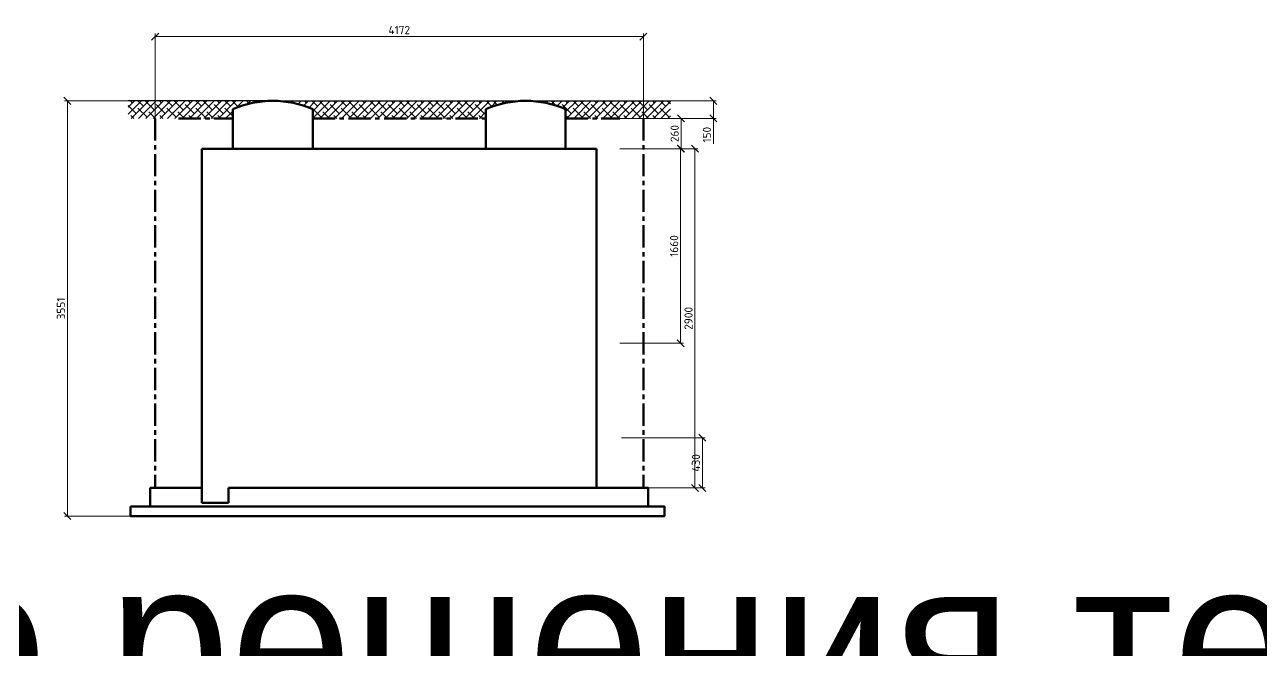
# Model space of a CAD drawing. Header units: millimetres. Extents: x 1990 to 8783, y 397 to 3825.
# Drawn here: x 3978 to 4506, y 1603 to 1870 of the extents above; entities that cross this region are included whole.
import ezdxf
from ezdxf.enums import TextEntityAlignment as Align

# ---------------------------------------------------------------- set-up
doc = ezdxf.new("R2018")
doc.units = ezdxf.units.MM
doc.linetypes.add('осевая', pattern=[50.8, 31.75, -6.35, 6.35, -6.35])
doc.layers.add('12  Размер', color=7, linetype='Continuous', lineweight=20)
doc.layers.add('Форматы', color=7, linetype='Continuous')
doc.styles.add('-ISOCPEUR-', font='isocpeur.ttf')
doc.styles.add('GOST', font='gost.shx', dxfattribs={"oblique": 15})
doc.styles.get("Standard").update_dxf_attribs({"font": 'arial.ttf'})
doc.dimstyles.new('М 1 к 20', dxfattribs={"dimtxt": 3.5, "dimasz": 3, "dimexe": 1.25, "dimexo": 0, "dimgap": 1, "dimtad": 1, "dimdec": 0, "dimlfac": 20, "dimzin": 0, "dimdsep": 46, "dimtxsty": 'GOST', "dimblk": 'OBLIQUE', "dimcen": 5, "dimclrd": 256, "dimclre": 256, "dimclrt": 256, "dimazin": 2, "dimtfac": 1, "dimtdec": 0, "dimtmove": 0, "dimatfit": 3, "dimldrblk": 'NONE', "dimfxl": 1.25, "dimtolj": 1, "dimtzin": 0, "dimlwd": -1, "dimlwe": -1, "dimarcsym": 2})

# ---------------------------------------------------------------- blocks, each defined once
blk = doc.blocks.new('_Oblique')
at = {"color": 0, "linetype": 'ByBlock', "lineweight": -2}
blk.add_line((-0.5, -0.5), (0.5, 0.5), dxfattribs=at)
blk = doc.blocks.new('*D56')
at = {"layer": '12  Размер', "transparency": 16777216}
for p, q in [((4232.24, 1829.99), (4259.6, 1829.99)), ((4258.35, 1829.99), (4258.35, 1816.99)), ((4232.24, 1816.99), (4259.6, 1816.99))]:
    blk.add_line(p, q, dxfattribs=at)
at = {"layer": 'Defpoints', "color": 0, "linetype": 'ByBlock', "lineweight": 35, "transparency": 16777216}
for p in [(4232.24, 1829.99), (4232.24, 1816.99), (4258.35, 1816.99)]:
    blk.add_point(p, dxfattribs=at)
at = {"layer": '12  Размер', "linetype": 'ByBlock', "transparency": 16777216, "xscale": 3, "yscale": 3, "zscale": 3}
for p, rotation in [((4258.35, 1829.99), 90), ((4258.35, 1816.99), 270)]:
    blk.add_blockref('_Oblique', p, dxfattribs=dict(at, rotation=rotation))
at = {"layer": '12  Размер', "linetype": 'ByBlock', "transparency": 16777216, "insert": (4255.6, 1823.49), "char_height": 3.5, "attachment_point": 5, "rotation": 90, "style": '-ISOCPEUR-'}
blk.add_mtext('\\A1;260', dxfattribs=at)
blk = doc.blocks.new('_None')
blk = doc.blocks.new('*D57')
at = {"layer": '12  Размер', "transparency": 16777216}
for p, q in [((4233.4, 1816.99), (4259.38, 1816.99)), ((4258.13, 1816.99), (4258.13, 1733.86)), ((4232.24, 1733.86), (4259.38, 1733.86))]:
    blk.add_line(p, q, dxfattribs=at)
at = {"layer": 'Defpoints', "color": 0, "linetype": 'ByBlock', "lineweight": 35, "transparency": 16777216}
for p in [(4233.4, 1816.99), (4232.24, 1733.86), (4258.13, 1733.86)]:
    blk.add_point(p, dxfattribs=at)
at = {"layer": '12  Размер', "linetype": 'ByBlock', "transparency": 16777216, "xscale": 3, "yscale": 3, "zscale": 3}
for p, rotation in [((4258.13, 1816.99), 90), ((4258.13, 1733.86), 270)]:
    blk.add_blockref('_Oblique', p, dxfattribs=dict(at, rotation=rotation))
at = {"layer": '12  Размер', "linetype": 'ByBlock', "transparency": 16777216, "insert": (4255.38, 1775.43), "char_height": 3.5, "attachment_point": 5, "rotation": 90, "style": '-ISOCPEUR-'}
blk.add_mtext('\\A1;1660', dxfattribs=at)
blk = doc.blocks.new('*D59')
at = {"layer": '12  Размер', "transparency": 16777216}
for p, q in [((4232.96, 1693.42), (4268.69, 1693.42)), ((4267.44, 1693.42), (4267.44, 1671.99)), ((4242.24, 1671.99), (4268.69, 1671.99))]:
    blk.add_line(p, q, dxfattribs=at)
at = {"layer": 'Defpoints', "color": 0, "linetype": 'ByBlock', "lineweight": 35, "transparency": 16777216}
for p in [(4232.96, 1693.42), (4242.24, 1671.99), (4267.44, 1671.99)]:
    blk.add_point(p, dxfattribs=at)
at = {"layer": '12  Размер', "linetype": 'ByBlock', "transparency": 16777216, "xscale": 3, "yscale": 3, "zscale": 3}
for p, rotation in [((4267.44, 1693.42), 90), ((4267.44, 1671.99), 270)]:
    blk.add_blockref('_Oblique', p, dxfattribs=dict(at, rotation=rotation))
at = {"layer": '12  Размер', "linetype": 'ByBlock', "transparency": 16777216, "insert": (4264.69, 1682.7), "char_height": 3.5, "attachment_point": 5, "rotation": 90, "style": '-ISOCPEUR-'}
blk.add_mtext('\\A1;430', dxfattribs=at)
blk = doc.blocks.new('*D58')
at = {"layer": '12  Размер', "transparency": 16777216}
for p, q in [((4259.68, 1816.99), (4265.53, 1816.99)), ((4264.28, 1816.99), (4264.28, 1671.99)), ((4259.41, 1671.99), (4265.53, 1671.99))]:
    blk.add_line(p, q, dxfattribs=at)
at = {"layer": 'Defpoints', "color": 0, "linetype": 'ByBlock', "lineweight": 35, "transparency": 16777216}
for p in [(4259.68, 1816.99), (4259.41, 1671.99), (4264.28, 1671.99)]:
    blk.add_point(p, dxfattribs=at)
at = {"layer": '12  Размер', "linetype": 'ByBlock', "transparency": 16777216, "xscale": 3, "yscale": 3, "zscale": 3}
for p, rotation in [((4264.28, 1816.99), 90), ((4264.28, 1671.99), 270)]:
    blk.add_blockref('_Oblique', p, dxfattribs=dict(at, rotation=rotation))
at = {"layer": '12  Размер', "linetype": 'ByBlock', "transparency": 16777216, "insert": (4261.53, 1744.49), "char_height": 3.5, "attachment_point": 5, "rotation": 90, "style": '-ISOCPEUR-'}
blk.add_mtext('\\A1;2900', dxfattribs=at)
blk = doc.blocks.new('*D60')
at = {"layer": '12  Размер', "transparency": 16777216}
for p, q in [((4033.66, 1829.99), (4033.66, 1866.24)), ((4033.66, 1864.99), (4242.24, 1864.99)), ((4242.24, 1829.99), (4242.24, 1866.24))]:
    blk.add_line(p, q, dxfattribs=at)
at = {"layer": 'Defpoints', "color": 0, "linetype": 'ByBlock', "lineweight": 35, "transparency": 16777216}
for p in [(4242.24, 1864.99), (4033.66, 1829.99), (4242.24, 1829.99)]:
    blk.add_point(p, dxfattribs=at)
at = {"layer": '12  Размер', "linetype": 'ByBlock', "transparency": 16777216, "xscale": 3, "yscale": 3, "zscale": 3, "rotation": 180}
blk.add_blockref('_Oblique', (4033.66, 1864.99), dxfattribs=at)
at = {"layer": '12  Размер', "linetype": 'ByBlock', "transparency": 16777216, "xscale": 3, "yscale": 3, "zscale": 3}
blk.add_blockref('_Oblique', (4242.24, 1864.99), dxfattribs=at)
at = {"layer": '12  Размер', "linetype": 'ByBlock', "transparency": 16777216, "insert": (4137.95, 1867.74), "char_height": 3.5, "attachment_point": 5, "style": '-ISOCPEUR-'}
blk.add_mtext('\\A1;4172', dxfattribs=at)
blk = doc.blocks.new('*D61')
at = {"layer": '12  Размер', "transparency": 16777216}
for p, q in [((4022.12, 1837.49), (3994.9, 1837.49)), ((3996.15, 1837.49), (3996.15, 1659.92)), ((4023.08, 1659.92), (3994.9, 1659.92))]:
    blk.add_line(p, q, dxfattribs=at)
at = {"layer": 'Defpoints', "color": 0, "linetype": 'ByBlock', "lineweight": 35, "transparency": 16777216}
for p in [(4022.12, 1837.49), (3996.15, 1659.92), (4023.08, 1659.92)]:
    blk.add_point(p, dxfattribs=at)
at = {"layer": '12  Размер', "linetype": 'ByBlock', "transparency": 16777216, "xscale": 3, "yscale": 3, "zscale": 3}
for p, rotation in [((3996.15, 1837.49), 90), ((3996.15, 1659.92), 270)]:
    blk.add_blockref('_Oblique', p, dxfattribs=dict(at, rotation=rotation))
at = {"layer": '12  Размер', "linetype": 'ByBlock', "transparency": 16777216, "insert": (3993.4, 1748.7), "char_height": 3.5, "attachment_point": 5, "rotation": 90, "style": '-ISOCPEUR-'}
blk.add_mtext('\\A1;3551', dxfattribs=at)
blk = doc.blocks.new('*D62')
at = {"layer": '12  Размер', "transparency": 16777216}
for p, q in [((4253.77, 1837.49), (4273.4, 1837.49)), ((4272.15, 1837.49), (4272.15, 1829.99)), ((4253.77, 1829.99), (4273.4, 1829.99)), ((4272.15, 1829.99), (4272.15, 1819.04))]:
    blk.add_line(p, q, dxfattribs=at)
at = {"layer": 'Defpoints', "color": 0, "linetype": 'ByBlock', "lineweight": 35, "transparency": 16777216}
for p in [(4253.77, 1837.49), (4253.77, 1829.99), (4272.15, 1829.99)]:
    blk.add_point(p, dxfattribs=at)
at = {"layer": '12  Размер', "linetype": 'ByBlock', "transparency": 16777216, "xscale": 3, "yscale": 3, "zscale": 3}
for p, rotation in [((4272.15, 1837.49), 90), ((4272.15, 1829.99), 270)]:
    blk.add_blockref('_Oblique', p, dxfattribs=dict(at, rotation=rotation))
at = {"layer": '12  Размер', "linetype": 'ByBlock', "transparency": 16777216, "insert": (4269.4, 1823.01), "char_height": 3.5, "attachment_point": 5, "rotation": 90, "style": '-ISOCPEUR-'}
blk.add_mtext('\\A1;150', dxfattribs=at)
blk = doc.blocks.new('*U425')
blk.add_attdef('РАЗРАБОТАЛ', text='', height=2.5).set_placement((127.5, -264.22), align=Align.MIDDLE_LEFT)
at = {"flags": 8}
for tag, height, p in [('ДАТА', 2.5, (167.07, -264.4)), ('ЛИСТ', 3, (263.39, -271.92)), ('ЛИСТОВ', 3, (280.89, -271.92))]:
    blk.add_attdef(tag, text='', height=height, dxfattribs=at).set_placement(p, align=Align.MIDDLE_CENTER)
blk.add_attdef('ПРОВЕРИЛ', (127.75, -270.73), '', height=2.5)
at = {"lineweight": 30, "flags": 104}
for tag, p in [('ТЕПЛОВЫЕ_СЕТИ', (207, -269.5)), ('ИМЯ_ЧЕРТЕЖА', (207, -284.5))]:
    blk.add_attdef(tag, text='', height=3, dxfattribs=at).set_placement(p, align=Align.MIDDLE_CENTER)
at = {"style": '-ISOCPEUR-', "flags": 8}
blk.add_attdef('ФОРМАТ', text='', height=3, dxfattribs=at).set_placement((257.97, -294.75), align=Align.MIDDLE_CENTER)

msp = doc.modelspace()

# ---------------------------------------------------------------- hatches: boundary and pattern name
h = msp.add_hatch()
h.set_pattern_fill('ANSI38', color=256, scale=0.69)
h.set_pattern_definition([(45, (3929.492, 1661.6461), (-1.549094, 1.549094), []), (135, (3929.492, 1661.6461), (-4.647283, 1.549094), [5.476875, -3.286125])])
h.paths.add_polyline_path([(4043.658, 1837.487), (4022.125, 1837.487), (4022.125, 1829.987), (4043.658, 1829.987)])
h.paths.add_polyline_path([(4066.886, 1833.863, -0.1051351), (4083.931, 1837.487), (4043.658, 1837.487), (4043.658, 1829.987), (4066.886, 1829.987)])
h.paths.add_polyline_path([(4174.92, 1833.863, -0.1051351), (4191.965, 1837.487), (4083.931, 1837.487, -0.1051351), (4100.975, 1833.863), (4100.975, 1829.987), (4174.92, 1829.987)])
h.paths.add_polyline_path([(4232.238, 1837.487), (4191.965, 1837.487, -0.1051351), (4209.01, 1833.863), (4209.01, 1829.987), (4232.238, 1829.987)])
h.paths.add_polyline_path([(4253.771, 1837.487), (4232.238, 1837.487), (4232.238, 1829.987), (4253.771, 1829.987)])

# ---------------------------------------------------------------- linework, layer by layer
for p, q in [((4083.931, 1837.487), (4022.125, 1837.487)), ((4083.931, 1837.487), (4191.965, 1837.487)), ((4191.965, 1837.487), (4253.771, 1837.487))]:
    msp.add_line(p, q)
at = {"lineweight": 100}
for p, q in [((4066.886, 1833.863), (4066.886, 1816.987)), ((4100.975, 1833.863), (4100.975, 1816.987)), ((4174.92, 1833.863), (4174.92, 1816.987)), ((4209.01, 1833.863), (4209.01, 1816.987)), ((4053.658, 1816.987), (4053.658, 1671.987)), ((4053.658, 1816.987), (4222.238, 1816.987)), ((4222.238, 1816.987), (4222.238, 1671.987)), ((4053.633, 1671.987), (4053.633, 1665.631)), ((4065.007, 1671.987), (4222.238, 1671.987)), ((4065.007, 1665.631), (4065.007, 1671.987)), ((4053.633, 1665.631), (4065.007, 1665.631))]:
    msp.add_line(p, q, dxfattribs=at)
at = {"linetype": 'осевая', "lineweight": 50, "ltscale": 0.3}
for p, q in [((4033.658, 1829.987), (4033.658, 1671.987)), ((4043.658, 1829.987), (4066.886, 1829.987)), ((4100.975, 1829.987), (4174.92, 1829.987)), ((4209.01, 1829.987), (4232.238, 1829.987)), ((4242.238, 1829.987), (4242.238, 1671.987))]:
    msp.add_line(p, q, dxfattribs=at)
at = {"lineweight": 100}
msp.add_lwpolyline([(4065.007, 1671.987), (4244.332, 1671.987), (4244.332, 1664.054), (4031.564, 1664.054), (4031.564, 1671.987), (4053.633, 1671.987)], dxfattribs=at)
msp.add_lwpolyline([(4023.076, 1664.054), (4251.207, 1664.054), (4251.207, 1659.916), (4023.076, 1659.916)], close=True, dxfattribs=at)
for centre in [(4083.931, 1795.593), (4191.965, 1795.593)]:
    msp.add_arc(centre, 41.894, 65.99301, 114.00699, dxfattribs=at)

# ---------------------------------------------------------------- block references
at = {"layer": 'Форматы'}
ref = msp.add_blockref('*U425', (2901.939, 1911.115), dxfattribs=at)
lines = msp.add_mtext('Тепломеханические решения тепловых сетей', dxfattribs={"layer": '0', "insert": (3108.939, 1641.615), "char_height": 70, "attachment_point": 1})
ref.add_attrib('ТЕПЛОВЫЕ_СЕТИ', '', (3108.939, 1641.615), dxfattribs={"flags": 104}).embed_mtext(lines)

# ---------------------------------------------------------------- dimensions: what is measured, and where the dimension line sits
at = {"layer": '12  Размер', "linetype": 'ByBlock'}
dim = msp.add_linear_dim(base=(4242.238, 1864.992), p1=(4033.658, 1829.987), p2=(4242.238, 1829.987), dimstyle='М 1 к 20', override={"dimtxsty": '-ISOCPEUR-'}, dxfattribs=at)
dim.commit()
dim.dimension.update_dxf_attribs({"geometry": '*D60', "text_midpoint": (4137.948, 1867.742)})
for base, p1, p2, picture, middle in [((3996.15, 1659.916), (4022.125, 1837.487), (4023.076, 1659.916), '*D61', (3993.4, 1748.701)), ((4272.154, 1829.987), (4253.771, 1837.487), (4253.771, 1829.987), '*D62', (4269.404, 1823.012)), ((4258.348, 1816.987), (4232.238, 1829.987), (4232.238, 1816.987), '*D56', (4255.598, 1823.487)), ((4264.284, 1671.987), (4259.678, 1816.987), (4259.414, 1671.987), '*D58', (4261.534, 1744.487))]:
    dim = msp.add_linear_dim(base=base, p1=p1, p2=p2, angle=90, dimstyle='М 1 к 20', override={"dimtxsty": '-ISOCPEUR-'}, dxfattribs=at)
    dim.commit()
    dim.dimension.update_dxf_attribs({"geometry": picture, "text_midpoint": middle})
for base, p1, p2, text, picture, middle in [((4258.134, 1733.863), (4233.397, 1816.987), (4232.238, 1733.863), '1660', '*D57', (4255.384, 1775.425)), ((4267.445, 1671.987), (4232.957, 1693.418), (4242.238, 1671.987), '430', '*D59', (4264.695, 1682.702))]:
    dim = msp.add_linear_dim(base=base, p1=p1, p2=p2, angle=90, text=text, dimstyle='М 1 к 20', override={"dimtxsty": '-ISOCPEUR-'}, dxfattribs=at)
    dim.commit()
    dim.dimension.update_dxf_attribs({"geometry": picture, "text_midpoint": middle})

doc.saveas('drawing.dxf')
